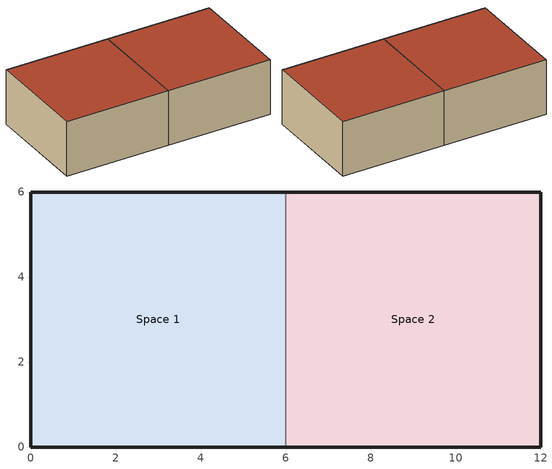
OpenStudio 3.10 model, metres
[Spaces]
Space 1
 floor ground: 0,0 6,0 6,6 0,6 z0
 wall outside: 6,6 0,6 0,0 6,0 z0:3.2
 wall to Space 2: 6,0 6,6 z0:3.2
 roof outside: 0,6 6,6 6,0 0,0 z3.2
Space 2
 floor ground: 6,0 12,0 12,6 6,6 z0
 wall outside: 6,0 12,0 12,6 6,6 z0:3.2
 roof outside: 6,6 12,6 12,0 6,0 z3.2
[BuildingStory]
Ground Story
[Space] Building Story=Ground Story
Name | Thermal Zone
Space 1 | WestOffice Zone
Space 2 | EastOffice Zone
[ThermalZone] Use Ideal Air Loads=No
WestOffice Zone; EastOffice Zone
[Sizing:Zone] Zone Cooling Design Supply Air Temperature Input Method=SupplyAirTemperature; Zone Cooling Design Supply Air Temperature {C}=14; Zone Cooling Design Supply Air Temperature Difference {deltaC}=11.11; Zone Heating Design Supply Air Temperature Input Method=SupplyAirTemperature; Zone Heating Design Supply Air Temperature {C}=40; Zone Heating Design Supply Air Temperature Difference {deltaC}=11.11; Zone Cooling Design Supply Air Humidity Ratio {kg-H2O/kg-air}=0.0085; Zone Heating Design Supply Air Humidity Ratio {kg-H2O/kg-air}=0.008; Cooling Design Air Flow Method=DesignDay; Heating Design Air Flow Method=DesignDay; Account for Dedicated Outdoor Air System=No; Dedicated Outdoor Air System Control Strategy=NeutralSupplyAir; Dedicated Outdoor Air Low Setpoint Temperature for Design {C}=autosize; Dedicated Outdoor Air High Setpoint Temperature for Design {C}=autosize; Zone Load Sizing Method=Sensible Load Only No Latent Load; Zone Latent Cooling Design Supply Air Humidity Ratio Input Method=HumidityRatioDifference; Zone Cooling Design Supply Air Humidity Ratio Difference {kgWater/kgDryAir}=0.005; Zone Latent Heating Design Supply Air Humidity Ratio Input Method=HumidityRatioDifference; Zone Humidification Design Supply Air Humidity Ratio Difference {kgWater/kgDryAir}=0.005; Sizing Option=Coincident
WestOffice Zone; EastOffice Zone
